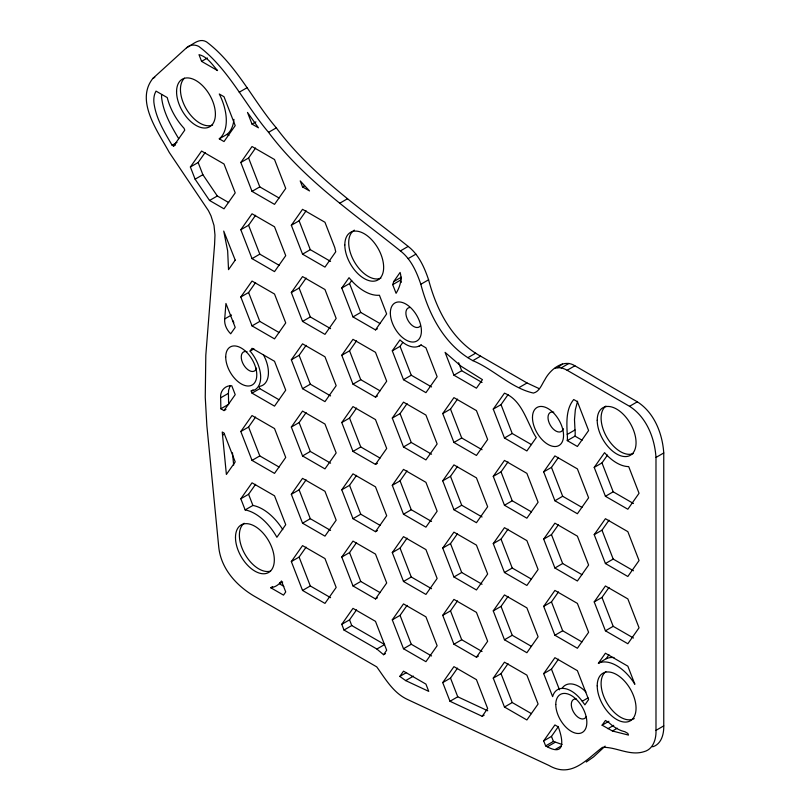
<?xml version="1.0" encoding="UTF-8"?>
<svg xmlns="http://www.w3.org/2000/svg" width="810" height="810" viewBox="0 0 810 810"><rect width="100%" height="100%" fill="white"/><g stroke="black" fill="none" stroke-linecap="round" stroke-linejoin="round"><path stroke-width="1.21" d="M224.714 318.927C224.117 324.537 226.79 329.933 230.698 333.811L235.214 327.392L225.939 303.477L224.714 318.927L231.508 315.009M554.577 368.52C558.738 366.748 563.396 368.074 567.132 370.271L629.552 406.306C646.542 417.12 654.693 438.058 655.989 457.437L655.989 730.357C656.333 738.882 653.285 749.311 643.99 751.68C629.724 756.246 616.066 746.759 602.448 747.357C586.389 759.436 571.556 778.562 548.927 765.45L407.157 699.313C393.235 692.732 385.388 678.861 376.741 666.873L256.497 597.456C237.664 587.037 221.12 569.501 218.771 547.287L206.864 425.716L205.254 397.254L205.811 355.256L214.599 244.296L214.974 235.022L214.012 225.474L210.985 215.814L208.453 210.681L169.29 152.472C158.254 132.07 134.926 100.977 152.847 78.448L186.543 47.78C189.793 44.56 194.845 44.317 198.774 46.393C228.42 68.698 244.822 104.48 268.555 132.334L270.267 134.642C305.917 181.329 355.155 214.508 400.403 250.908C411.045 259.149 416.613 271.876 420.825 284.269C428.824 314.644 444.366 344.949 472.827 360.642C493.654 369.319 511.282 388.152 533.436 393.073C539.592 391.584 541.728 384.436 544.857 379.718C549.99 369.664 563.527 358.395 574.897 365.786L637.318 401.821C654.308 412.634 662.458 433.573 663.754 452.962L663.754 725.871C663.977 734.002 661.466 744.167 652.678 746.81M220.654 397.832C219.874 391.321 224.947 385.125 231.771 385.762L235.214 394.642L224.006 410.589L220.857 408.777L220.654 397.832L228.42 393.346L228.612 390.197L230.243 385.499M577.581 401.203L575.333 409.83L574.492 419.681L574.999 429.958A27.459 15.856 60 0 1 575.019 436.134L582.117 440.235M375.486 329.903L386.643 313.936L379.424 295.235A42.889 24.766 60 0 1 349.039 277.688L341.779 288.026L352.988 316.912L375.486 329.903L377.419 328.779M173.563 146.073L184.771 130.126L184.052 128.284A42.889 24.766 60 0 1 167.245 97.585L156.026 91.105L154.882 93.575A27.358 15.795 60 0 0 153.87 102.192C155.672 117.936 164.238 131.858 172.125 145.243L173.563 146.073L175.507 144.95M190.38 166.992L201.589 151.045L224.006 163.984L235.214 192.871L224.006 208.818L209.547 200.475L195.109 179.192L190.38 166.992L198.146 162.506L205.153 152.533M240.823 162.486L252.031 146.529L274.519 159.519L285.727 188.416L274.519 204.363L252.031 191.373L240.823 162.486L248.589 158.001L255.585 148.027M240.823 229.736L252.031 213.789L274.519 226.78L285.727 255.666L274.519 271.613L252.031 258.633L240.823 229.736L248.589 225.251L255.585 215.288M240.823 296.997L252.031 281.05L274.519 294.03L285.727 322.927L274.519 338.874L252.031 325.883L240.823 296.997L248.589 292.511L255.585 282.548M291.337 225.271L302.545 209.324L324.962 222.274L334.813 247.647A42.889 24.766 60 0 0 335.755 251.758L324.962 267.108L302.545 254.168L291.337 225.271L299.103 220.796L306.109 210.823M250.077 351.084L252.031 348.3L274.519 361.29L285.727 390.177L274.519 406.134L252.031 393.144L251.181 390.957A27.459 15.856 60 0 0 260.658 376.437A27.459 15.856 60 0 0 250.077 351.084L253.955 348.847M291.337 292.531L302.545 276.585L324.962 289.524L336.17 318.421L324.962 334.368L302.545 321.418L291.337 292.531L299.103 288.046L306.109 278.083M240.823 431.507L252.031 415.56L274.519 428.551L285.727 457.437L274.519 473.384L252.031 460.404L240.823 431.507L248.589 427.022L255.585 417.059M291.337 359.792L302.545 343.845L324.962 356.785L336.17 385.671L324.962 401.628L302.545 388.678L291.337 359.792L299.103 355.307L306.109 345.343M341.779 288.026L349.545 283.541L351.722 280.442M240.823 498.768L252.031 482.821L274.519 495.801L285.727 524.698L276.888 537.273A42.889 24.766 60 0 0 245.147 509.915L240.823 498.768L248.589 494.282L255.585 484.319M291.337 427.042L302.545 411.095L324.962 424.045L336.17 452.932L324.962 468.879L302.545 455.939L291.337 427.042L299.103 422.567L306.109 412.594M341.779 355.286L352.988 339.339L375.486 352.32L386.694 381.216L375.486 397.163L352.988 384.173L341.779 355.286L349.545 350.801L356.552 340.838M393.66 281.627L400.12 272.433C402.297 279.541 399.826 287.196 396.08 293.321L392.708 284.634A42.889 24.766 60 0 0 393.66 281.627L401.426 277.142A42.889 24.766 60 0 1 400.474 280.159L401.325 282.325M291.337 494.302L302.545 478.356L324.962 491.295L336.17 520.192L324.962 536.139L302.545 523.189L291.337 494.302L299.103 489.817L306.109 479.854M341.779 422.536L352.988 406.59L375.486 419.58L386.694 448.467L375.486 464.413L352.988 451.433L341.779 422.536L349.545 418.061L356.552 408.088M392.293 350.821L399.958 339.916A27.459 15.856 60 0 0 419.236 345.971L421.261 345.121L425.928 347.814L437.137 376.711L425.928 392.658L403.501 379.708L392.293 350.821L400.059 346.336L402.843 342.377M291.337 561.563L302.545 545.616L324.962 558.556L336.17 587.442L324.962 603.399L302.545 590.449L291.337 561.563L299.103 557.077L306.109 547.115M341.779 489.797L352.988 473.85L375.486 486.84L386.694 515.727L375.486 531.674L352.988 518.683L341.779 489.797L349.545 485.311L356.552 475.349M392.293 418.082L403.501 402.135L425.928 415.074L437.137 443.961L425.928 459.908L403.501 446.968L392.293 418.082L400.059 413.596L407.065 403.623M341.779 557.057L352.988 541.11L375.486 554.091L386.694 582.987L375.486 598.934L352.988 585.944L341.779 557.057L349.545 552.572L356.552 542.599M392.293 485.332L403.501 469.385L425.928 482.335L437.137 511.221L425.928 527.168L403.501 514.228L392.293 485.332L400.059 480.846L407.065 470.883M442.736 413.576L453.944 397.629L476.442 410.609L487.65 439.506L476.442 455.453L453.944 442.462L442.736 413.576L450.502 409.091L457.508 399.117M341.779 624.308L352.988 608.361L375.486 621.351L386.694 650.238L383.555 654.703L376.873 649.023L343.997 630.038L341.779 624.308L349.545 619.832L356.552 609.859M392.293 552.592L403.501 536.645L425.928 549.585L437.137 578.482L425.928 594.429L403.501 581.479L392.293 552.592L400.059 548.107L407.065 538.144M442.736 480.826L453.944 464.879L476.442 477.87L487.65 506.756L476.442 522.703L453.944 509.723L442.736 480.826L450.502 476.341L457.508 466.378M493.26 409.111L504.468 393.164C519.281 399.057 524.87 415.317 531.37 428.419A27.459 15.856 60 0 0 536.281 437.572L526.885 450.947L504.468 437.997L493.26 409.111L501.025 404.625L508.022 394.662M392.293 619.852L403.501 603.906L425.928 616.845L437.137 645.732L425.928 661.679L403.501 648.739L392.293 619.852L400.059 615.367L407.065 605.394M442.736 548.087L453.944 532.14L476.442 545.13L487.65 574.017L476.442 589.963L453.944 576.973L442.736 548.087L450.502 543.601L457.508 533.638M493.26 476.371L504.468 460.414L526.885 473.364L538.093 502.251L526.885 518.197L504.468 505.258L493.26 476.371L501.025 471.886L508.022 461.913M399.816 676.411L403.501 671.156L425.928 684.106L428.743 691.365L405.678 680.602L399.816 676.411L406.61 672.492M442.736 615.347L453.944 599.4L476.442 612.38L487.65 641.277L476.442 657.224L453.944 644.233L442.736 615.347L450.502 610.861L457.508 600.888M493.26 543.621L504.468 527.674L526.885 540.624L538.093 569.511L526.885 585.458L504.468 572.518L493.26 543.621L501.025 539.136L508.022 529.173M543.692 471.865L554.911 455.908L577.398 468.899L588.607 497.796L577.398 513.742L554.911 500.752L543.692 471.865L551.468 467.38L558.465 457.407M442.736 682.597L453.944 666.65L476.442 679.641L487.65 708.527L482.193 716.303L449.985 701.278L442.736 682.597L450.502 678.112L457.508 668.149M493.26 610.882L504.468 594.935L526.885 607.875L538.093 636.771L526.885 652.718L504.468 639.768L493.26 610.882L501.025 606.396L508.022 596.433M543.692 539.116L554.911 523.169L577.398 536.159L588.607 565.046L577.398 580.993L554.911 568.012L543.692 539.116L551.468 534.63L558.465 524.667M594.216 467.4L604.564 452.668A38.445 22.194 60 0 0 628.702 466.6L639.049 493.28L627.841 509.237L605.424 496.287L594.216 467.4L601.982 462.915L607.5 455.058M493.26 678.142L504.468 662.185L526.885 675.135L538.093 704.022L526.885 719.969L504.468 707.029L493.26 678.142L501.025 673.657L508.022 663.684M543.692 606.376L554.911 590.429L577.398 603.409L588.607 632.306L577.398 648.253L554.911 635.263L543.692 606.376L551.468 601.891L558.465 591.928M594.216 534.651L605.424 518.704L627.841 531.654L639.049 560.54L627.841 576.487L605.424 563.547L594.216 534.651L601.982 530.175L608.988 520.202M543.692 673.637L554.911 657.679L577.398 670.67L588.607 699.556L584.891 704.852L582.248 701.237A27.459 15.856 60 0 0 552.612 696.61L543.692 673.637L551.468 669.151L558.465 659.178M594.216 601.911L605.424 585.964L627.841 598.904L639.049 627.801L627.841 643.747L605.424 630.798L594.216 601.911L601.982 597.426L608.988 587.463M543.692 740.887L554.911 724.94L558.272 726.884C563.193 740.036 565.785 757.553 545.646 745.899L543.692 740.887L551.468 736.401L558.465 726.438M598.398 663.228L605.424 653.224L627.841 666.164L634.878 684.288A38.445 22.194 60 0 0 598.398 663.228L606.163 658.743A38.445 22.194 60 0 1 614 657.538M606.163 658.743L608.968 654.743M602.103 725.193L605.424 720.475L608.431 722.216A38.445 22.194 60 0 0 624.834 731.683L627.841 733.425L628.489 735.085L612.451 731.005L602.103 725.193L608.907 721.275M557.746 367.72L562.342 364.034M605.161 746.121L593.659 756.844L586.268 762.028M186.543 47.78C192.679 44.793 199.159 37.483 206.55 41.907C236.186 64.213 252.588 99.995 276.321 127.848L278.033 130.157C313.683 176.843 362.921 210.023 408.169 246.422C418.81 254.664 424.379 267.391 428.591 279.784C436.59 310.159 452.132 340.463 480.593 356.157L527.037 382.968L539.045 388.577M152.847 78.448L154.781 77.335M201.589 61.368L217.546 70.581C212.24 64.577 207.279 56.649 198.987 54.655L201.589 61.368L207.411 57.996M239.213 92.239L246.979 87.753M172.125 145.243L176.975 142.439M219.277 138.834L224.006 141.568L235.214 125.621L224.006 96.724L219.277 94.001A42.889 24.766 60 0 1 219.277 138.834L227.043 134.349A42.889 24.766 60 0 0 233.928 119.374M252.031 124.112L258.43 127.808L247.495 112.418L252.031 124.112L255.909 121.875M268.555 132.334L276.321 127.848M195.109 179.192L202.875 174.707L198.146 162.506M209.547 200.475L217.313 195.99L228.673 202.551M252.031 191.373L259.797 186.887L279.075 198.015M302.545 186.907L309.521 190.937L300.216 180.903L302.545 186.907L304.489 185.784M339.795 203.199L347.561 198.713M252.031 258.633L259.797 254.148L279.075 265.275M302.545 254.168L310.311 249.682L330.591 261.397M252.031 325.883L259.797 321.398L279.075 332.535M400.403 250.908L408.169 246.422M408.159 258.623L415.925 254.137M302.545 321.418L310.311 316.943L330.591 328.647M392.708 284.634L400.474 280.159M352.988 316.912L360.754 312.437L380.032 323.565M420.825 284.269L428.591 279.784M251.181 390.957L253.125 389.833M220.857 408.777L228.633 404.291L228.42 393.346M252.031 393.144L259.797 388.658L279.075 399.786M224.006 410.589L225.95 409.475M302.545 388.678L310.311 384.193L330.591 395.908M222.548 435.233L222.244 431.993L224.006 433.016L235.214 461.902L226.385 474.457L222.548 435.233L224.481 434.109M352.988 384.173L360.754 379.688L380.032 390.825M419.236 345.971L421.18 344.847M252.031 460.404L259.797 455.919L279.075 467.046M403.501 379.708L411.267 375.233L431.558 386.937M375.486 397.163L377.419 396.039M467.957 357.625L475.723 353.14M302.545 455.939L310.311 451.453L330.591 463.168M472.827 360.642L480.593 356.157M453.944 375.202L476.442 388.192L482.446 379.647L461.255 366.353L445.085 352.36L453.944 375.202L461.71 370.727L482.061 382.472M245.147 509.915L252.912 505.44A42.889 24.766 60 0 1 282.791 529.649M352.988 451.433L360.754 446.948L380.032 458.075M403.501 446.968L411.267 442.483L431.558 454.197M375.486 464.413L377.419 463.3M519.271 387.453L527.037 382.968M561.229 367.872L568.995 363.386M567.132 370.271L574.897 365.786M302.545 523.189L310.311 518.714L330.591 530.418M453.944 442.462L461.71 437.977L482.061 449.732M352.988 518.683L360.754 514.208L380.032 525.336M504.468 437.997L512.234 433.512L531.451 444.609M270.712 587.726A42.889 24.766 60 0 0 281.465 580.952L285.727 591.948L283.51 595.117L270.712 587.726L272.646 586.602M403.501 514.228L411.267 509.743L431.558 521.448M375.486 531.674L377.419 530.55M567.233 434.443C566.686 422.81 565.785 409.03 573.723 399.522L577.398 401.638L588.607 430.535L577.398 446.482L567.253 440.62A27.459 15.856 60 0 0 567.233 434.443L574.999 429.958M302.545 590.449L310.311 585.964L330.591 597.679M567.253 440.62L575.019 436.134M629.552 406.306L637.318 401.821M453.944 509.723L461.71 505.237L482.061 516.982M352.988 585.944L360.754 581.458L380.032 592.596M504.468 505.258L512.234 500.772L531.451 511.869M403.501 581.479L411.267 577.003L431.558 588.708M375.486 598.934L377.419 597.81M554.911 500.752L562.677 496.267L581.955 507.394M343.997 630.038L351.763 625.553L384.639 644.537L376.873 649.023M655.989 457.437L663.754 452.962M453.944 576.973L461.71 572.498L482.061 584.243M605.424 496.287L613.19 491.802L633.471 503.516M504.468 572.518L512.234 568.033L531.451 579.13M383.555 654.703L385.499 653.579M403.501 648.739L411.267 644.254L431.558 655.968M554.911 568.012L562.677 563.527L581.955 574.654M453.944 644.233L461.71 639.748L482.061 651.503M605.424 563.547L613.19 559.062L633.471 570.777M405.678 680.602L413.444 676.117M504.468 639.768L512.234 635.283L531.451 646.38M476.442 657.224L478.386 656.1M554.911 635.263L562.677 630.777L581.955 641.915M449.985 701.278L457.751 696.792L487.731 710.775M605.424 630.798L613.19 626.322L633.471 638.027M482.193 716.303L484.127 715.179M504.468 707.029L512.234 702.543L531.451 713.64M582.248 701.237L588.07 697.876M545.646 745.899L553.412 741.413L562.059 744.481M547.438 746.739L555.204 742.254M555.437 749.341L561.259 745.969M607.895 728.706L613.717 725.345M612.451 731.005L617.301 728.2M655.989 730.357L663.754 725.871M227.043 134.349L228.936 135.442M279.541 583.858L283.804 586.318M202.875 174.707L217.313 195.99M178.656 138.642C171.133 125.965 163.347 112.62 161.635 97.706A27.358 15.795 60 0 1 161.595 94.648M601.982 462.915L613.19 491.802M601.982 530.175L613.19 559.062M601.982 597.426L613.19 626.322M551.468 467.38L562.677 496.267M501.025 404.625L512.234 433.512M551.468 534.63L562.677 563.527M458.612 362.728L461.71 370.727M501.025 471.886L512.234 500.772M551.468 601.891L562.677 630.777M501.025 539.136L512.234 568.033M551.468 669.151L559.487 689.826M450.502 409.091L461.71 437.977M501.025 606.396L512.234 635.283M551.468 736.401L553.412 741.413M400.059 346.336L411.267 375.233M450.502 476.341L461.71 505.237M349.545 283.541L360.754 312.437M400.059 413.596L411.267 442.483M450.502 543.601L461.71 572.498M501.025 673.657L512.234 702.543M299.103 220.796L310.311 249.682M349.545 350.801L360.754 379.688M400.059 480.846L411.267 509.743M450.502 610.861L461.71 639.748M400.059 548.107L411.267 577.003M450.502 678.112L457.751 696.792M248.589 158.001L259.797 186.887M299.103 288.046L310.311 316.943M349.545 418.061L360.754 446.948M400.059 615.367L411.267 644.254M248.589 225.251L259.797 254.148M299.103 355.307L310.311 384.193M349.545 485.311L360.754 514.208M248.589 292.511L259.797 321.398M299.103 422.567L310.311 451.453M349.545 552.572L360.754 581.458M258.947 386.471L259.797 388.658M299.103 489.817L310.311 518.714M349.545 619.832L351.763 625.553M248.589 427.022L259.797 455.919M299.103 557.077L310.311 585.964M248.589 494.282L252.912 505.44M233.118 320.821L233.817 322.704M232.47 452.81L233.675 465.072M633.319 453.519A27.459 15.856 60 0 1 606.791 437.197A27.459 15.856 60 0 1 605.921 406.053M380.923 278.154A27.459 15.856 60 0 1 353.95 261.063A27.459 15.856 60 0 1 354.385 230.131M270.611 571.08A27.459 15.856 60 0 1 244.62 553.615A27.459 15.856 60 0 1 244.195 523.26M212.665 124.973A27.459 15.856 60 0 1 186.594 109.431A27.459 15.856 60 0 1 184.457 78.185M634.24 718.561A27.459 15.856 60 0 1 607.247 703.485A27.459 15.856 60 0 1 605.921 671.571M282.69 582.086A42.889 24.766 60 0 1 279.582 583.058M563.274 428.652A10.986 6.338 60 0 1 550.284 425.169A10.986 6.338 60 0 1 553.767 412.179M263.311 354.547A27.459 15.856 60 0 1 259.909 386.319M562.13 688.237A27.459 15.856 60 0 1 585.944 691.963M256.517 368.125A10.986 6.338 60 0 1 243.526 364.642A10.986 6.338 60 0 1 247.01 351.651M586.146 716.749A10.986 6.338 60 0 1 573.409 711.828A10.986 6.338 60 0 1 576.335 698.99M420.37 325.873A10.986 6.338 60 0 1 408.159 320.679A10.986 6.338 60 0 1 409.759 307.496M235.214 260.132L228.521 269.649L227.661 250.898L223.722 231.073L235.214 260.132M597.213 420.299A27.459 15.856 60 0 0 626.343 456.536A27.459 15.856 60 0 0 626.343 417.697A27.459 15.856 60 0 0 597.213 420.299M344.817 244.944A27.459 15.856 60 0 0 373.947 281.171A27.459 15.856 60 0 0 373.947 242.342A27.459 15.856 60 0 0 344.817 244.944M235.487 537.506A27.459 15.856 60 0 0 264.617 573.733A27.459 15.856 60 0 0 264.617 534.904A27.459 15.856 60 0 0 235.487 537.506M176.57 91.753A27.459 15.856 60 0 0 205.689 127.99A27.459 15.856 60 0 0 205.689 89.151A27.459 15.856 60 0 0 176.57 91.753M597.213 685.817A27.459 15.856 60 0 0 626.343 722.044A27.459 15.856 60 0 0 626.343 683.215A27.459 15.856 60 0 0 597.213 685.817M555.781 704.477A21.961 12.687 60 0 0 579.079 733.465A21.961 12.687 60 0 0 579.079 702.402A21.961 12.687 60 0 0 555.781 704.477M532.474 417.514A21.961 12.687 60 0 0 555.781 446.502A21.961 12.687 60 0 0 555.781 415.439A21.961 12.687 60 0 0 532.474 417.514M225.717 356.987A21.961 12.687 60 0 0 249.014 385.975A21.961 12.687 60 0 0 249.014 354.912A21.961 12.687 60 0 0 225.717 356.987M390.349 313.024A21.961 12.687 60 0 0 413.647 342.002A21.961 12.687 60 0 0 413.647 310.939A21.961 12.687 60 0 0 390.349 313.024"/></g></svg>
